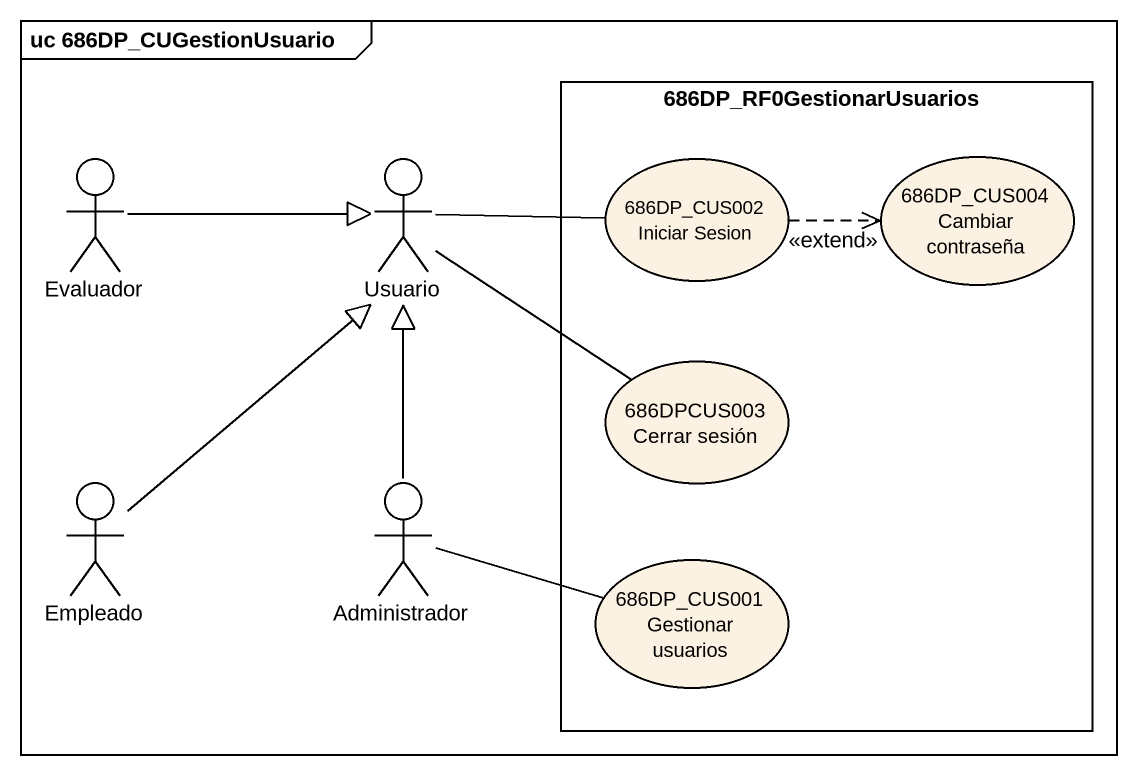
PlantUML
@startuml
mainframe uc 686DP_CUGestionUsuario
rectangle "686DP_RF0GestionarUsuarios" as r686DP_RF0GestionarUsuarios {
  usecase "686DP_CUS002 Iniciar Sesion" as u686DP_CUS002_Iniciar_Sesion
  usecase "686DP_CUS004 Cambiar contraseña" as u686DP_CUS004_Cambiar
  usecase "686DPCUS003 Cerrar sesión" as u686DPCUS003_Cerrar_sesión
  usecase "686DP_CUS001 Gestionar usuarios" as u686DP_CUS001_Gestionar
}
actor Evaluador
actor Usuario
actor Empleado
actor Administrador
Evaluador -right-|> Usuario
Usuario -right- u686DP_CUS002_Iniciar_Sesion
Usuario -right- u686DPCUS003_Cerrar_sesión
u686DP_CUS002_Iniciar_Sesion .right.> u686DP_CUS004_Cambiar : <<extend>>
Empleado -up-|> Usuario
Administrador -up-|> Usuario
Administrador -right- u686DP_CUS001_Gestionar
@enduml
